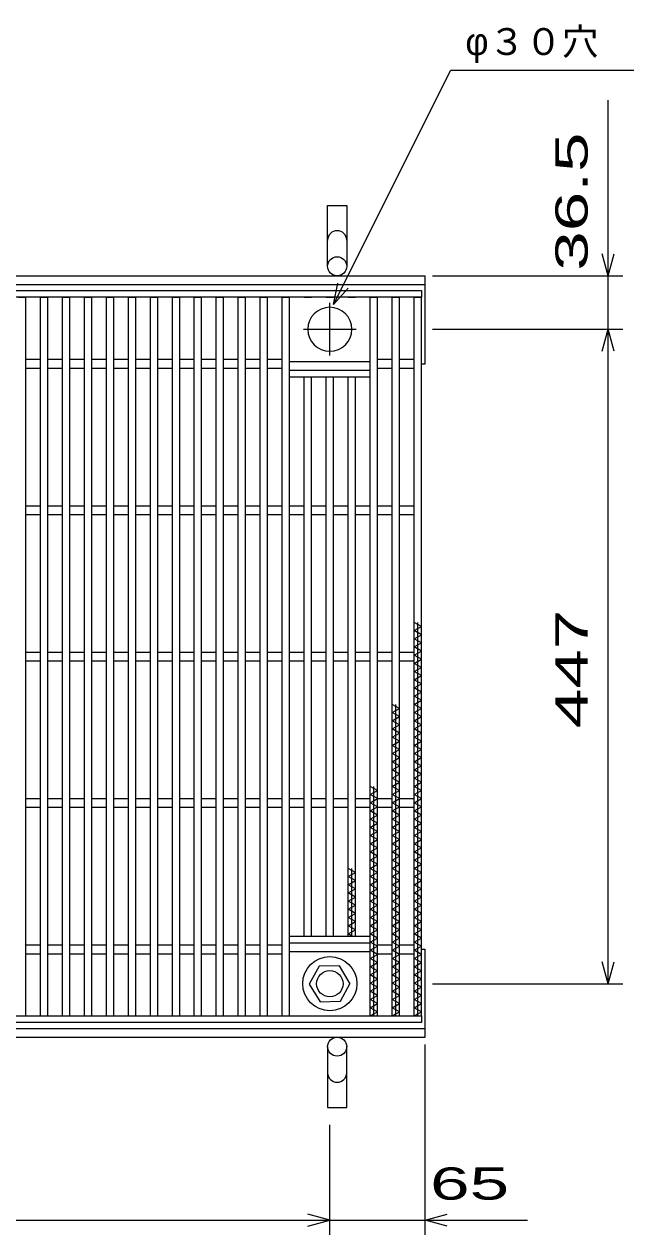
# Model space of a CAD drawing. Units: millimetres, scale not verified. Extents: x -1820 to 1731, y -1282 to 1054.
# Drawn here: x -624 to -208, y -246 to 581 of the extents above; entities that cross this region are included whole.
import ezdxf
from ezdxf.enums import TextEntityAlignment as Align

# ---------------------------------------------------------------- set-up
doc = ezdxf.new("R2010")
doc.units = ezdxf.units.MM
doc.header["$LTSCALE"] = 10
doc.linetypes.add('CHAIN', pattern=[18.5, 12, -1.5, 3.5, -1.5])
for name, color, linetype, lineweight in [('16', 3, 'Continuous', 25), ('19', 6, 'Continuous', 25), ('22', 4, 'Continuous', 25)]:
    doc.layers.add(name, color=color, linetype=linetype, lineweight=lineweight)
doc.styles.add('ベクトル', font='')
doc.styles.get('ベクトル').set_extended_font_data('ベクトル')

msp = doc.modelspace()

# ---------------------------------------------------------------- linework, layer by layer
at = {"layer": '16'}
for p, q in [((-1348, 399), (-353, 399)), ((-353, 399), (-353, 394.5)), ((-353, 394.5), (-1348, 394.5)), ((-628, 394.5), (-623, 394.5)), ((-623, -96.5), (-623, 394.5)), ((-613, -96.5), (-613, 394.5)), ((-613, 394.5), (-608, 394.5)), ((-608, -96.5), (-608, 394.5)), ((-598, -96.5), (-598, 394.5)), ((-598, 394.5), (-593, 394.5)), ((-593, -96.5), (-593, 394.5)), ((-583, -96.5), (-583, 394.5)), ((-583, 394.5), (-578, 394.5)), ((-578, -96.5), (-578, 394.5)), ((-568, -96.5), (-568, 394.5)), ((-568, 394.5), (-563, 394.5)), ((-563, -96.5), (-563, 394.5)), ((-553, -96.5), (-553, 394.5)), ((-553, 394.5), (-548, 394.5)), ((-548, -96.5), (-548, 394.5)), ((-538, -96.5), (-538, 394.5)), ((-538, 394.5), (-533, 394.5)), ((-533, -96.5), (-533, 394.5)), ((-523, -96.5), (-523, 394.5)), ((-523, 394.5), (-518, 394.5)), ((-518, -96.5), (-518, 394.5)), ((-508, -96.5), (-508, 394.5)), ((-508, 394.5), (-503, 394.5)), ((-503, -96.5), (-503, 394.5)), ((-493, -96.5), (-493, 394.5)), ((-493, 394.5), (-488, 394.5)), ((-488, -96.5), (-488, 394.5)), ((-478, -96.5), (-478, 394.5)), ((-478, 394.5), (-473, 394.5)), ((-473, -96.5), (-473, 394.5)), ((-463, -96.5), (-463, 394.5)), ((-463, 394.5), (-458, 394.5)), ((-458, -96.5), (-458, 394.5)), ((-448, -96.5), (-448, 394.5)), ((-448, 394.5), (-443, 394.5)), ((-443, -96.5), (-443, 394.5)), ((-433, 394.5), (-428, 394.5)), ((-418, 394.5), (-413, 394.5)), ((-403, 394.5), (-398, 394.5)), ((-388, -96.5), (-388, 394.5)), ((-388, 394.5), (-383, 394.5)), ((-383, -96.5), (-383, 394.5)), ((-373, -96.5), (-373, 394.5)), ((-373, 394.5), (-368, 394.5)), ((-368, -96.5), (-368, 394.5)), ((-358, -96.5), (-358, 394.5)), ((-358, 394.5), (-353, 394.5)), ((-353, -96.5), (-353, 394.5)), ((-623, 352), (-613, 352)), ((-608, 352), (-598, 352)), ((-593, 352), (-583, 352)), ((-578, 352), (-568, 352)), ((-563, 352), (-553, 352)), ((-548, 352), (-538, 352)), ((-533, 352), (-523, 352)), ((-518, 352), (-508, 352)), ((-503, 352), (-493, 352)), ((-488, 352), (-478, 352)), ((-473, 352), (-463, 352)), ((-458, 352), (-448, 352)), ((-443, 350.5), (-388, 350.5)), ((-383, 352), (-373, 352)), ((-368, 352), (-358, 352)), ((-623, 346), (-613, 346)), ((-608, 346), (-598, 346)), ((-593, 346), (-583, 346)), ((-578, 346), (-568, 346)), ((-563, 346), (-553, 346)), ((-548, 346), (-538, 346)), ((-533, 346), (-523, 346)), ((-518, 346), (-508, 346)), ((-503, 346), (-493, 346)), ((-488, 346), (-478, 346)), ((-473, 346), (-463, 346)), ((-458, 346), (-448, 346)), ((-443, 344.5), (-388, 344.5)), ((-443, 340), (-443, 344.5)), ((-443, 340), (-388, 340)), ((-433, -42), (-433, 340)), ((-428, -42), (-428, 340)), ((-418, -42), (-418, 340)), ((-413, -42), (-413, 340)), ((-403, -42), (-403, 340)), ((-398, -42), (-398, 340)), ((-388, 340), (-388, 344.5)), ((-383, 346), (-373, 346)), ((-368, 346), (-358, 346)), ((-623, 252), (-613, 252)), ((-608, 252), (-598, 252)), ((-593, 252), (-583, 252)), ((-578, 252), (-568, 252)), ((-563, 252), (-553, 252)), ((-548, 252), (-538, 252)), ((-533, 252), (-523, 252)), ((-518, 252), (-508, 252)), ((-503, 252), (-493, 252)), ((-488, 252), (-478, 252)), ((-473, 252), (-463, 252)), ((-458, 252), (-448, 252)), ((-443, 252), (-433, 252)), ((-428, 252), (-418, 252)), ((-413, 252), (-403, 252)), ((-398, 252), (-388, 252)), ((-383, 252), (-373, 252)), ((-368, 252), (-358, 252)), ((-623, 246), (-613, 246)), ((-608, 246), (-598, 246)), ((-593, 246), (-583, 246)), ((-578, 246), (-568, 246)), ((-563, 246), (-553, 246)), ((-548, 246), (-538, 246)), ((-533, 246), (-523, 246)), ((-518, 246), (-508, 246)), ((-503, 246), (-493, 246)), ((-488, 246), (-478, 246)), ((-473, 246), (-463, 246)), ((-458, 246), (-448, 246)), ((-443, 246), (-433, 246)), ((-428, 246), (-418, 246)), ((-413, 246), (-403, 246)), ((-398, 246), (-388, 246)), ((-383, 246), (-373, 246)), ((-368, 246), (-358, 246)), ((-353, 169.5), (-358, 172.3)), ((-358, 166.7), (-353, 169.5)), ((-353, 163.9), (-358, 166.7)), ((-355.5, -96.5), (-355.5, 172.3)), ((-358, 161.1), (-353, 163.9)), ((-353, 158.3), (-358, 161.1)), ((-358, 155.5), (-353, 158.3)), ((-623, 152), (-613, 152)), ((-608, 152), (-598, 152)), ((-593, 152), (-583, 152)), ((-578, 152), (-568, 152)), ((-563, 152), (-553, 152)), ((-548, 152), (-538, 152)), ((-533, 152), (-523, 152)), ((-518, 152), (-508, 152)), ((-503, 152), (-493, 152)), ((-488, 152), (-478, 152)), ((-473, 152), (-463, 152)), ((-458, 152), (-448, 152)), ((-443, 152), (-433, 152)), ((-428, 152), (-418, 152)), ((-413, 152), (-403, 152)), ((-398, 152), (-388, 152)), ((-383, 152), (-373, 152)), ((-368, 152), (-358, 152)), ((-353, 152.7), (-358, 155.5)), ((-358, 149.9), (-353, 152.7)), ((-353, 147.1), (-358, 149.9)), ((-623, 146), (-613, 146)), ((-608, 146), (-598, 146)), ((-593, 146), (-583, 146)), ((-578, 146), (-568, 146)), ((-563, 146), (-553, 146)), ((-548, 146), (-538, 146)), ((-533, 146), (-523, 146)), ((-518, 146), (-508, 146)), ((-503, 146), (-493, 146)), ((-488, 146), (-478, 146)), ((-473, 146), (-463, 146)), ((-458, 146), (-448, 146)), ((-443, 146), (-433, 146)), ((-428, 146), (-418, 146)), ((-413, 146), (-403, 146)), ((-398, 146), (-388, 146)), ((-383, 146), (-373, 146)), ((-368, 146), (-358, 146)), ((-358, 144.3), (-353, 147.1)), ((-353, 141.5), (-358, 144.3)), ((-358, 138.7), (-353, 141.5)), ((-353, 135.9), (-358, 138.7)), ((-358, 133.1), (-353, 135.9)), ((-353, 130.3), (-358, 133.1)), ((-358, 127.5), (-353, 130.3)), ((-353, 124.7), (-358, 127.5)), ((-358, 121.9), (-353, 124.7)), ((-368, 113.5), (-373, 116.3)), ((-370.5, -96.5), (-370.5, 116.3)), ((-353, 119.1), (-358, 121.9)), ((-358, 116.3), (-353, 119.1)), ((-353, 113.5), (-358, 116.3)), ((-373, 110.7), (-368, 113.5)), ((-368, 107.9), (-373, 110.7)), ((-373, 105.1), (-368, 107.9)), ((-358, 110.7), (-353, 113.5)), ((-353, 107.9), (-358, 110.7)), ((-358, 105.1), (-353, 107.9)), ((-368, 102.3), (-373, 105.1)), ((-373, 99.5), (-368, 102.3)), ((-368, 96.7), (-373, 99.5)), ((-353, 102.3), (-358, 105.1)), ((-358, 99.5), (-353, 102.3)), ((-353, 96.7), (-358, 99.5)), ((-373, 93.9), (-368, 96.7)), ((-368, 91.1), (-373, 93.9)), ((-373, 88.3), (-368, 91.1)), ((-358, 93.9), (-353, 96.7)), ((-353, 91.1), (-358, 93.9)), ((-358, 88.3), (-353, 91.1)), ((-368, 85.5), (-373, 88.3)), ((-373, 82.7), (-368, 85.5)), ((-368, 79.9), (-373, 82.7)), ((-353, 85.5), (-358, 88.3)), ((-358, 82.7), (-353, 85.5)), ((-353, 79.9), (-358, 82.7)), ((-373, 77.1), (-368, 79.9)), ((-368, 74.3), (-373, 77.1)), ((-358, 77.1), (-353, 79.9)), ((-353, 74.3), (-358, 77.1)), ((-373, 71.5), (-368, 74.3)), ((-368, 68.7), (-373, 71.5)), ((-373, 65.9), (-368, 68.7)), ((-358, 71.5), (-353, 74.3)), ((-353, 68.7), (-358, 71.5)), ((-358, 65.9), (-353, 68.7)), ((-383, 57.5), (-388, 60.3)), ((-385.5, -96.5), (-385.5, 60.3)), ((-368, 63.1), (-373, 65.9)), ((-373, 60.3), (-368, 63.1)), ((-368, 57.5), (-373, 60.3)), ((-353, 63.1), (-358, 65.9)), ((-358, 60.3), (-353, 63.1)), ((-353, 57.5), (-358, 60.3)), ((-623, 52), (-613, 52)), ((-608, 52), (-598, 52)), ((-593, 52), (-583, 52)), ((-578, 52), (-568, 52)), ((-563, 52), (-553, 52)), ((-548, 52), (-538, 52)), ((-533, 52), (-523, 52)), ((-518, 52), (-508, 52)), ((-503, 52), (-493, 52)), ((-488, 52), (-478, 52)), ((-473, 52), (-463, 52)), ((-458, 52), (-448, 52)), ((-443, 52), (-433, 52)), ((-428, 52), (-418, 52)), ((-413, 52), (-403, 52)), ((-398, 52), (-388, 52)), ((-388, 54.7), (-383, 57.5)), ((-383, 51.9), (-388, 54.7)), ((-388, 49.1), (-383, 51.9)), ((-383, 52), (-373, 52)), ((-373, 54.7), (-368, 57.5)), ((-368, 51.9), (-373, 54.7)), ((-373, 49.1), (-368, 51.9)), ((-368, 52), (-358, 52)), ((-358, 54.7), (-353, 57.5)), ((-353, 51.9), (-358, 54.7)), ((-358, 49.1), (-353, 51.9)), ((-623, 46), (-613, 46)), ((-608, 46), (-598, 46)), ((-593, 46), (-583, 46)), ((-578, 46), (-568, 46)), ((-563, 46), (-553, 46)), ((-548, 46), (-538, 46)), ((-533, 46), (-523, 46)), ((-518, 46), (-508, 46)), ((-503, 46), (-493, 46)), ((-488, 46), (-478, 46)), ((-473, 46), (-463, 46)), ((-458, 46), (-448, 46)), ((-443, 46), (-433, 46)), ((-428, 46), (-418, 46)), ((-413, 46), (-403, 46)), ((-398, 46), (-388, 46)), ((-383, 46.3), (-388, 49.1)), ((-388, 43.5), (-383, 46.3)), ((-383, 40.7), (-388, 43.5)), ((-383, 46), (-373, 46)), ((-368, 46.3), (-373, 49.1)), ((-373, 43.5), (-368, 46.3)), ((-368, 40.7), (-373, 43.5)), ((-368, 46), (-358, 46)), ((-353, 46.3), (-358, 49.1)), ((-358, 43.5), (-353, 46.3)), ((-353, 40.7), (-358, 43.5)), ((-388, 37.9), (-383, 40.7)), ((-383, 35.1), (-388, 37.9)), ((-388, 32.3), (-383, 35.1)), ((-373, 37.9), (-368, 40.7)), ((-368, 35.1), (-373, 37.9)), ((-373, 32.3), (-368, 35.1)), ((-358, 37.9), (-353, 40.7)), ((-353, 35.1), (-358, 37.9)), ((-358, 32.3), (-353, 35.1)), ((-383, 29.5), (-388, 32.3)), ((-388, 26.7), (-383, 29.5)), ((-383, 23.9), (-388, 26.7)), ((-368, 29.5), (-373, 32.3)), ((-373, 26.7), (-368, 29.5)), ((-368, 23.9), (-373, 26.7)), ((-353, 29.5), (-358, 32.3)), ((-358, 26.7), (-353, 29.5)), ((-353, 23.9), (-358, 26.7)), ((-388, 21.1), (-383, 23.9)), ((-383, 18.3), (-388, 21.1)), ((-388, 15.5), (-383, 18.3)), ((-373, 21.1), (-368, 23.9)), ((-368, 18.3), (-373, 21.1)), ((-373, 15.5), (-368, 18.3)), ((-358, 21.1), (-353, 23.9)), ((-353, 18.3), (-358, 21.1)), ((-358, 15.5), (-353, 18.3)), ((-383, 12.7), (-388, 15.5)), ((-388, 9.9), (-383, 12.7)), ((-383, 7.1), (-388, 9.9)), ((-368, 12.7), (-373, 15.5)), ((-373, 9.9), (-368, 12.7)), ((-368, 7.1), (-373, 9.9)), ((-353, 12.7), (-358, 15.5)), ((-358, 9.9), (-353, 12.7)), ((-353, 7.1), (-358, 9.9)), ((-398, 1.5), (-403, 4.3)), ((-403, -1.3), (-398, 1.5)), ((-400.5, -42), (-400.5, 4.3)), ((-388, 4.3), (-383, 7.1)), ((-383, 1.5), (-388, 4.3)), ((-388, -1.3), (-383, 1.5)), ((-373, 4.3), (-368, 7.1)), ((-368, 1.5), (-373, 4.3)), ((-373, -1.3), (-368, 1.5)), ((-358, 4.3), (-353, 7.1)), ((-353, 1.5), (-358, 4.3)), ((-358, -1.3), (-353, 1.5)), ((-398, -4.1), (-403, -1.3)), ((-403, -6.9), (-398, -4.1)), ((-398, -9.7), (-403, -6.9)), ((-383, -4.1), (-388, -1.3)), ((-388, -6.9), (-383, -4.1)), ((-383, -9.7), (-388, -6.9)), ((-368, -4.1), (-373, -1.3)), ((-373, -6.9), (-368, -4.1)), ((-368, -9.7), (-373, -6.9)), ((-353, -4.1), (-358, -1.3)), ((-358, -6.9), (-353, -4.1)), ((-353, -9.7), (-358, -6.9)), ((-403, -12.5), (-398, -9.7)), ((-398, -15.3), (-403, -12.5)), ((-403, -18.1), (-398, -15.3)), ((-388, -12.5), (-383, -9.7)), ((-383, -15.3), (-388, -12.5)), ((-388, -18.1), (-383, -15.3)), ((-373, -12.5), (-368, -9.7)), ((-368, -15.3), (-373, -12.5)), ((-373, -18.1), (-368, -15.3)), ((-358, -12.5), (-353, -9.7)), ((-353, -15.3), (-358, -12.5)), ((-358, -18.1), (-353, -15.3)), ((-398, -20.9), (-403, -18.1)), ((-403, -23.7), (-398, -20.9)), ((-398, -26.5), (-403, -23.7)), ((-383, -20.9), (-388, -18.1)), ((-388, -23.7), (-383, -20.9)), ((-383, -26.5), (-388, -23.7)), ((-368, -20.9), (-373, -18.1)), ((-373, -23.7), (-368, -20.9)), ((-368, -26.5), (-373, -23.7)), ((-353, -20.9), (-358, -18.1)), ((-358, -23.7), (-353, -20.9)), ((-353, -26.5), (-358, -23.7)), ((-403, -29.3), (-398, -26.5)), ((-398, -32.1), (-403, -29.3)), ((-403, -34.9), (-398, -32.1)), ((-388, -29.3), (-383, -26.5)), ((-383, -32.1), (-388, -29.3)), ((-388, -34.9), (-383, -32.1)), ((-373, -29.3), (-368, -26.5)), ((-368, -32.1), (-373, -29.3)), ((-373, -34.9), (-368, -32.1)), ((-358, -29.3), (-353, -26.5)), ((-353, -32.1), (-358, -29.3)), ((-358, -34.9), (-353, -32.1)), ((-398, -37.7), (-403, -34.9)), ((-403, -40.5), (-398, -37.7)), ((-400.32, -42), (-403, -40.5)), ((-383, -37.7), (-388, -34.9)), ((-388, -40.5), (-383, -37.7)), ((-383, -43.3), (-388, -40.5)), ((-368, -37.7), (-373, -34.9)), ((-373, -40.5), (-368, -37.7)), ((-368, -43.3), (-373, -40.5)), ((-353, -37.7), (-358, -34.9)), ((-358, -40.5), (-353, -37.7)), ((-353, -43.3), (-358, -40.5)), ((-623, -48), (-613, -48)), ((-608, -48), (-598, -48)), ((-593, -48), (-583, -48)), ((-578, -48), (-568, -48)), ((-563, -48), (-553, -48)), ((-548, -48), (-538, -48)), ((-533, -48), (-523, -48)), ((-518, -48), (-508, -48)), ((-503, -48), (-493, -48)), ((-488, -48), (-478, -48)), ((-473, -48), (-463, -48)), ((-458, -48), (-448, -48)), ((-443, -42), (-388, -42)), ((-443, -46.5), (-443, -42)), ((-443, -46.5), (-388, -46.5)), ((-388, -46.5), (-388, -42)), ((-388, -46.1), (-383, -43.3)), ((-383, -48.9), (-388, -46.1)), ((-388, -51.7), (-383, -48.9)), ((-383, -48), (-373, -48)), ((-373, -46.1), (-368, -43.3)), ((-368, -48.9), (-373, -46.1)), ((-373, -51.7), (-368, -48.9)), ((-368, -48), (-358, -48)), ((-358, -46.1), (-353, -43.3)), ((-353, -48.9), (-358, -46.1)), ((-358, -51.7), (-353, -48.9)), ((-623, -54), (-613, -54)), ((-608, -54), (-598, -54)), ((-593, -54), (-583, -54)), ((-578, -54), (-568, -54)), ((-563, -54), (-553, -54)), ((-548, -54), (-538, -54)), ((-533, -54), (-523, -54)), ((-518, -54), (-508, -54)), ((-503, -54), (-493, -54)), ((-488, -54), (-478, -54)), ((-473, -54), (-463, -54)), ((-458, -54), (-448, -54)), ((-443, -52.5), (-388, -52.5)), ((-383, -54.5), (-388, -51.7)), ((-388, -57.3), (-383, -54.5)), ((-383, -60.1), (-388, -57.3)), ((-383, -54), (-373, -54)), ((-368, -54.5), (-373, -51.7)), ((-373, -57.3), (-368, -54.5)), ((-368, -60.1), (-373, -57.3)), ((-368, -54), (-358, -54)), ((-353, -54.5), (-358, -51.7)), ((-358, -57.3), (-353, -54.5)), ((-353, -60.1), (-358, -57.3)), ((-422.79, -62.55), (-429.5, -74.84)), ((-408.8, -62.21), (-422.79, -62.55)), ((-401.5, -74.5), (-408.8, -62.21)), ((-388, -62.9), (-383, -60.1)), ((-383, -65.7), (-388, -62.9)), ((-388, -68.5), (-383, -65.7)), ((-373, -62.9), (-368, -60.1)), ((-368, -65.7), (-373, -62.9)), ((-373, -68.5), (-368, -65.7)), ((-358, -62.9), (-353, -60.1)), ((-353, -65.7), (-358, -62.9)), ((-358, -68.5), (-353, -65.7)), ((-408.21, -86.45), (-401.5, -74.16)), ((-383, -71.3), (-388, -68.5)), ((-388, -74.1), (-383, -71.3)), ((-383, -76.9), (-388, -74.1)), ((-368, -71.3), (-373, -68.5)), ((-373, -74.1), (-368, -71.3)), ((-368, -76.9), (-373, -74.1)), ((-353, -71.3), (-358, -68.5)), ((-358, -74.1), (-353, -71.3)), ((-353, -76.9), (-358, -74.1)), ((-429.5, -74.84), (-422.2, -86.79)), ((-388, -79.7), (-383, -76.9)), ((-383, -82.5), (-388, -79.7)), ((-388, -85.3), (-383, -82.5)), ((-373, -79.7), (-368, -76.9)), ((-368, -82.5), (-373, -79.7)), ((-373, -85.3), (-368, -82.5)), ((-358, -79.7), (-353, -76.9)), ((-353, -82.5), (-358, -79.7)), ((-358, -85.3), (-353, -82.5)), ((-422.2, -86.79), (-408.21, -86.45)), ((-383, -88.1), (-388, -85.3)), ((-388, -90.9), (-383, -88.1)), ((-383, -93.7), (-388, -90.9)), ((-368, -88.1), (-373, -85.3)), ((-373, -90.9), (-368, -88.1)), ((-368, -93.7), (-373, -90.9)), ((-353, -88.1), (-358, -85.3)), ((-358, -90.9), (-353, -88.1)), ((-353, -93.7), (-358, -90.9)), ((-1348, -96.5), (-353, -96.5)), ((-628, -96.5), (-623, -96.5)), ((-613, -96.5), (-608, -96.5)), ((-598, -96.5), (-593, -96.5)), ((-583, -96.5), (-578, -96.5)), ((-568, -96.5), (-563, -96.5)), ((-553, -96.5), (-548, -96.5)), ((-538, -96.5), (-533, -96.5)), ((-523, -96.5), (-518, -96.5)), ((-508, -96.5), (-503, -96.5)), ((-493, -96.5), (-488, -96.5)), ((-478, -96.5), (-473, -96.5)), ((-463, -96.5), (-458, -96.5)), ((-448, -96.5), (-443, -96.5)), ((-433, -96.5), (-428, -96.5)), ((-418, -96.5), (-413, -96.5)), ((-403, -96.5), (-398, -96.5)), ((-388, -96.5), (-383, -93.7)), ((-388, -96.5), (-383, -96.5)), ((-373, -96.5), (-368, -93.7)), ((-373, -96.5), (-368, -96.5)), ((-358, -96.5), (-353, -93.7)), ((-358, -96.5), (-353, -96.5)), ((-353, -96.5), (-353, -101)), ((-353, -101), (-1348, -101))]:
    msp.add_line(p, q, dxfattribs=at)
at = {"layer": '16', "linetype": 'CHAIN'}
for p, q in [((-415.5, 354.5), (-415.5, 390.5)), ((-433.5, 372.5), (-397.5, 372.5))]:
    msp.add_line(p, q, dxfattribs=at)
at = {"layer": '16'}
for radius in [18.5, 9]:
    msp.add_circle((-415.5, -74.5), radius, dxfattribs=at)
for start, end in [(90, 270), (270, 90)]:
    msp.add_arc((-415.5, 372.5), 15, start, end, dxfattribs=at)
at = {"layer": '19'}
for p, q in [((-417, 415.5), (-417, 457.12)), ((-417, 457.12), (-404, 457.12)), ((-404, 457.12), (-404, 415.5)), ((-1350.5, 409), (-350.5, 409)), ((-350.5, 349), (-350.5, 409)), ((-1350.5, 403), (-350.5, 403)), ((-353, 349), (-350.5, 349)), ((-353, -51), (-350.5, -51)), ((-350.5, -111), (-350.5, -51)), ((-1350.5, -105), (-350.5, -105)), ((-1350.5, -111), (-350.5, -111)), ((-417, -117.5), (-417, -159.12)), ((-404, -159.12), (-404, -117.5)), ((-417, -159.12), (-404, -159.12))]:
    msp.add_line(p, q, dxfattribs=at)
for centre in [(-410.5, 415.5), (-410.5, -117.5)]:
    msp.add_circle(centre, 6.5, dxfattribs=at)
for centre, start, end in [((-410.5, 433.34), 0, 180), ((-410.5, -135.34), 180, 0)]:
    msp.add_arc(centre, 6.5, start, end, dxfattribs=at)
at = {"layer": '22'}
for p, q in [((-413, 389.5), (-333, 549.5)), ((-333, 549.5), (-208, 549.5)), ((-225.5, 409), (-225.5, 529)), ((-225.5, 409), (-229.5, 424)), ((-225.5, 409), (-221.5, 424)), ((-345.5, 409), (-215.5, 409)), ((-225.5, 372.5), (-225.5, 409)), ((-413, 389.5), (-410, 404.1)), ((-413, 389.5), (-403, 400.5)), ((-345.5, 372.5), (-215.5, 372.5)), ((-229.5, 357.5), (-225.5, 372.5)), ((-221.5, 357.5), (-225.5, 372.5)), ((-225.5, -74.5), (-225.5, 372.5)), ((-225.5, -74.5), (-229.5, -59.5)), ((-225.5, -74.5), (-221.5, -59.5)), ((-345.5, -74.5), (-215.5, -74.5)), ((-350.5, -246), (-350.5, -116)), ((-415.5, -246), (-415.5, -171)), ((-1285.5, -236), (-415.5, -236)), ((-415.5, -236), (-430.5, -232)), ((-430.5, -240), (-415.5, -236)), ((-415.5, -236), (-350.5, -236)), ((-350.5, -236), (-335.5, -232)), ((-335.5, -240), (-350.5, -236)), ((-350.5, -236), (-280.5, -236))]:
    msp.add_line(p, q, dxfattribs=at)

# ---------------------------------------------------------------- texts
at = {"layer": '22', "color": 2, "style": 'ベクトル'}
msp.add_text('φ３０穴', height=18.33, dxfattribs=at).set_placement((-323, 569), align=Align.MIDDLE_LEFT)
at = {"layer": '22', "color": 2, "style": 'ベクトル', "width": 1.65}
for s, p in [(' 36.5 ', (-250.5, 399)), (' 447 ', (-250.5, 86.5))]:
    msp.add_text(s, height=21.99, rotation=90, dxfattribs=at).set_placement(p, align=Align.MIDDLE_LEFT)
msp.add_text(' 65 ', height=21.99, dxfattribs=at).set_placement((-360.5, -211), align=Align.MIDDLE_LEFT)

doc.saveas('drawing.dxf')
